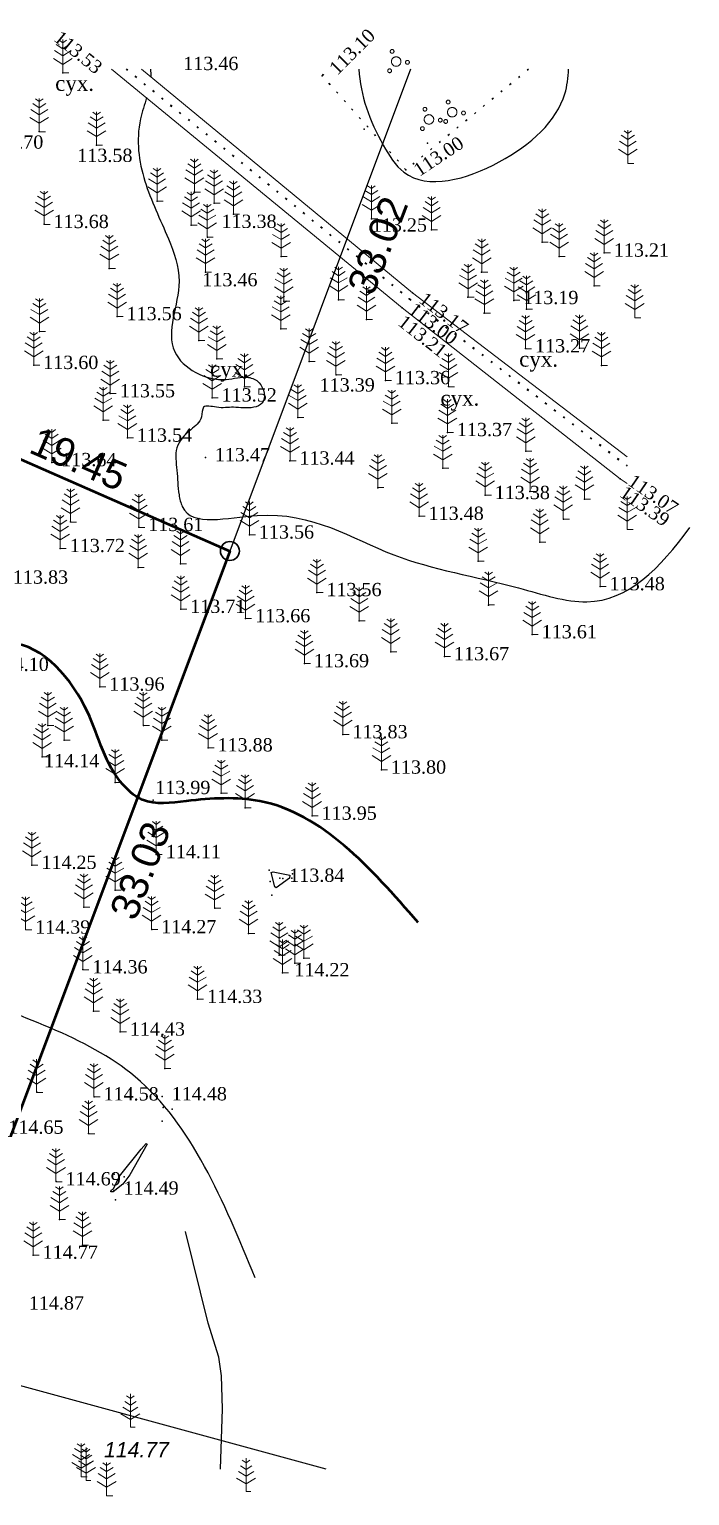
# Model space of a CAD drawing. Header units: millimetres. Extents: x 5405650.8 to 5405738.9, y 5524886.2 to 5524967.2.
# Drawn here: x 5405704.1 to 5405738.9, y 5524889.9 to 5524967.2 of the extents above; entities that cross this region are included whole.
import ezdxf
from ezdxf.enums import TextEntityAlignment as Align

# ---------------------------------------------------------------- set-up
doc = ezdxf.new("R2010")
doc.units = ezdxf.units.MM
for name, pattern in [('0', [0]), ('HIDDEN', [0.5, 0, -0.5]), ('суцільна', [50, 50, 0])]:
    doc.linetypes.add(name, pattern=pattern)
for name, color, linetype in [('12000000', 7, 'Continuous'), ('71132060', 7, '0'), ('SC007', 7, 'Continuous'), ('горизонтали', 42, 'Continuous'), ('Ділянки_Межі', 10, 'Continuous'), ('надписи', 7, 'Continuous'), ('Ограда каменная', 7, 'g5_472'), ('отметки', 7, 'Continuous'), ('промеры', 185, 'Continuous'), ('Растительность', 7, 'Continuous')]:
    doc.layers.add(name, color=color, linetype=linetype)
for name, color, linetype, lineweight in [('Контур', 7, 'HIDDEN', 30), ('рельеф', 7, 'Continuous', 0), ('ТОЧКИ', 7, 'Continuous', 30), ('усл. знак', 7, 'суцільна', 20)]:
    doc.layers.add(name, color=color, linetype=linetype, lineweight=lineweight)
doc.styles.get("Standard").update_dxf_attribs({"font": 'arial.ttf'})
doc.styles.add('times', font='times.ttf')
doc.styles.add('WMF-Arial Cyr2', font='ariali.ttf')
doc.linetypes.add('g5_472', pattern='A,0,-4,[25,GUGK_2005.shx,S=0.4,R=0,X=0,Y=-0.2],0', length=4)
doc.linetypes.add('канава 0', pattern='A,0.9,0,["|",Standard,S=0.25,R=0,X=0,Y=0],0.1', length=1)

# ---------------------------------------------------------------- blocks, each defined once
blk = doc.blocks.new('A$C51FE15A3')
at = {"layer": 'Растительность', "color": 94, "lineweight": 0}
for points in [[(-0.201, 1.726), (0, 1.584), (0.201, 1.726)], [(0, 1.75), (0, 0), (0.319, 0)], [(-0.447, 1.172), (0, 0.895), (0.447, 1.172)], [(-0.343, 1.489), (0, 1.267), (0.343, 1.489)], [(-0.493, 0.753), (0, 0.444), (0.493, 0.753)]]:
    blk.add_lwpolyline(points, dxfattribs=at)
blk = doc.blocks.new('A$C72385B22')
at = {"layer": 'усл. знак'}
for centre, radius in [((0, 0), 0.625), ((-0.02, 1.49), 0.25), ((-1.29, -0.64), 0.25), ((1.28, -0.76), 0.25)]:
    blk.add_circle(centre, radius, dxfattribs=at)
blk = doc.blocks.new('SYMBOL71132060')
at = {"layer": 'SC007', "color": 94, "lineweight": 0}
for points in [[(-0.2, 1.65), (0, 1.5), (0.2, 1.65)], [(0, 1.75), (0, 0), (0.25, 0)], [(-0.4, 1.05), (0, 0.8), (0.4, 1.05)], [(-0.3, 1.35), (0, 1.15), (0.3, 1.35)], [(-0.5, 0.7), (0, 0.4), (0.5, 0.7)]]:
    blk.add_lwpolyline(points, dxfattribs=at)

msp = doc.modelspace()

# ---------------------------------------------------------------- hatches: boundary and pattern name
at = {"layer": '12000000', "lineweight": 15, "ltscale": 0.02, "extrusion": (-0.000964997, -0.001555, 0.999998)}
msp.add_hatch(color=7, dxfattribs=at).paths.add_polyline_path([(5404089.896, 5522273.835, 1), (5404090.233, 5522273.857, 1)])

# ---------------------------------------------------------------- linework, layer by layer
at = {"layer": 'горизонтали', "color": 32}
for points in [[(5405716.867, 5524922.752, 114), (5405716.967, 5524922.782, 114), (5405717.857, 5524922.612, 114), (5405717.827, 5524922.452, 114), (5405717.127, 5524921.932, 114), (5405717.067, 5524921.992, 114), (5405716.867, 5524922.752, 114)], [(5405708.417, 5524905.932, 114.5), (5405708.437, 5524906.012, 114.5), (5405708.567, 5524906.082, 114.5), (5405708.877, 5524906.752, 114.5), (5405710.017, 5524908.172, 114.5), (5405710.287, 5524908.472, 114.5), (5405710.327, 5524908.442, 114.5), (5405709.417, 5524906.822, 114.5), (5405709.047, 5524906.332, 114.5), (5405708.537, 5524905.922, 114.5), (5405708.417, 5524905.932, 114.5)]]:
    msp.add_polyline3d(points, close=True, dxfattribs=at)
msp.add_polyline3d([(5405714.202, 5524891.315, 114.5), (5405714.307, 5524894.502, 114.5), (5405714.257, 5524896.232, 114.5), (5405714.107, 5524897.222, 114.5), (5405713.547, 5524899.012, 114.5), (5405712.35, 5524903.839, 114.5)], dxfattribs=at)
for points, knots in [([(5405716.026, 5524901.398), (5405714.356, 5524905.44), (5405711.235, 5524912.995), (5405700.309, 5524916.065), (5405691.748, 5524920.767), (5405690.456, 5524929.173), (5405685.864, 5524933.397), (5405678.956, 5524935.57), (5405682.018, 5524943.247), (5405676.904, 5524946.848), (5405673.214, 5524952.355), (5405677.096, 5524957.454), (5405682.344, 5524960.625), (5405680.562, 5524963.352), (5405679.831, 5524965.068)], [0, 0, 0, 0, 12.321704, 23.037626, 32.731638, 39.162292, 46.871348, 50.794349, 58.140724, 63.904689, 68.143785, 76.466951, 79.543627, 84.419334, 84.419334, 84.419334, 84.419334]), ([(5405721.483, 5524965.068), (5405721.483, 5524965.066), (5405721.562, 5524963.69), (5405722.276, 5524961.772), (5405724.376, 5524958.466), (5405729.215, 5524959.84), (5405732.283, 5524962.667), (5405732.52, 5524964.618), (5405732.532, 5524965.068)], [10.260744, 10.260744, 10.260744, 10.260744, 10.26627, 14.470575, 16.261671, 21.313573, 26.303992, 27.72096, 27.72096, 27.72096, 27.72096]), ([(5405710.306, 5524963.575), (5405710.196, 5524963.203), (5405709.682, 5524961.646), (5405710.046, 5524959.123), (5405711.372, 5524956.462), (5405712.448, 5524953.489), (5405710.707, 5524950.098), (5405713.901, 5524948.384), (5405715.489, 5524948.96), (5405716.428, 5524948.566), (5405716.676, 5524947.501), (5405715.753, 5524947.146), (5405714.917, 5524947.314), (5405714.125, 5524947.169), (5405713.193, 5524947.452), (5405713.271, 5524946.544), (5405712.523, 5524946.035), (5405711.721, 5524945.18), (5405711.94, 5524943.877), (5405711.946, 5524942.878), (5405712.408, 5524940.828), (5405718.038, 5524942.49), (5405722.887, 5524939.067), (5405728.829, 5524938.176), (5405734.833, 5524936.167), (5405737.351, 5524938.777), (5405738.918, 5524940.915)], [297.750727, 297.750727, 297.750727, 297.750727, 298.813719, 302.097384, 305.375757, 307.693774, 311.410964, 314.481595, 315.668372, 316.297273, 317.378662, 317.881784, 318.950703, 319.850846, 320.525952, 321.044272, 321.922685, 323.126122, 324.306695, 325.60459, 326.245603, 330.214824, 337.710361, 344.519457, 348.193449, 355.37109, 355.37109, 355.37109, 355.37109])]:
    msp.add_open_spline(points, degree=3, knots=knots, dxfattribs=at)
at = {"layer": 'горизонтали', "color": 32, "lineweight": 50}
msp.add_open_spline([(5405724.609, 5524920.122), (5405722.084, 5524922.998), (5405718.623, 5524926.94), (5405712.96, 5524926.622), (5405710.241, 5524926.205), (5405708.081, 5524928.217), (5405707.455, 5524931.818), (5405704.087, 5524935.486), (5405701.284, 5524934.415), (5405697.85, 5524936.019), (5405697.397, 5524941.089), (5405695.283, 5524948.2), (5405693.001, 5524955.828), (5405697.538, 5524961.384), (5405697.785, 5524964.055), (5405697.749, 5524965.068)], degree=3, knots=[0, 0, 0, 0, 10.498095, 14.387115, 16.679909, 18.208864, 22.586348, 27.97536, 29.586146, 30.927257, 38.609771, 42.347043, 54.087786, 59.302509, 62.31997, 62.31997, 62.31997, 62.31997], dxfattribs=at)
at = {"layer": 'горизонтали', "color": 32}
msp.add_open_spline([(5405710.503, 5524965.068), (5405710.527, 5524964.935), (5405710.534, 5524964.798), (5405710.527, 5524964.655)], degree=3, dxfattribs=at)
at = {"layer": 'Ділянки_Межі'}
msp.add_lwpolyline([(5405724.205, 5524965.068), (5405714.693, 5524939.683), (5405696.877, 5524947.483), (5405685.462, 5524952.48)], dxfattribs=at)
at = {"layer": 'Ділянки_Межі', "lineweight": 50}
msp.add_lwpolyline([(5405683.651, 5524917.273), (5405686.449, 5524923.665), (5405696.877, 5524947.483), (5405714.693, 5524939.683), (5405703.104, 5524908.757)], close=True, dxfattribs=at)
at = {"layer": 'Контур', "color": 7, "linetype": 'HIDDEN', "elevation": 112.9}
msp.add_lwpolyline([(5405730.434, 5524965.068), (5405723.967, 5524959.763), (5405719.56, 5524964.716), (5405719.828, 5524965.068)], dxfattribs=at)
at = {"layer": 'Ограда каменная', "flags": 128}
msp.add_lwpolyline([(5405719.759, 5524891.315), (5405676.815, 5524903.034), (5405673.205, 5524891.315)], dxfattribs=at)
at = {"layer": 'отметки', "color": 7}
for p in [(5405705.894, 5524964.871, 113.634), (5405719.56, 5524964.716, 113.099), (5405704.651, 5524961.776, 113.702), (5405721.763, 5524961.911, 113.023), (5405707.669, 5524961.07, 113.585), (5405725.112, 5524961.174, 112.912), (5405723.967, 5524959.763, 112.998), (5405712.815, 5524958.588, 113.397), (5405710.856, 5524958.113, 113.503), (5405713.858, 5524958.01, 113.38), (5405714.877, 5524957.435, 113.376), (5405722.151, 5524957.19, 113.248), (5405704.903, 5524956.895, 113.685), (5405712.646, 5524956.848, 113.456), (5405725.317, 5524956.605, 113.187), (5405713.505, 5524956.208, 113.48), (5405731.144, 5524955.955, 113.218), (5405717.389, 5524955.191, 113.344), (5405732.039, 5524955.202, 113.257), (5405734.421, 5524955.388, 113.21), (5405708.337, 5524954.57, 113.597), (5405713.409, 5524954.378, 113.462), (5405727.958, 5524954.367, 113.202), (5405724.316, 5524953.284, 113.174), (5405733.881, 5524953.647, 113.232), (5405717.528, 5524952.84, 113.397), (5405720.421, 5524952.91, 113.423), (5405723.772, 5524952.502, 113.212), (5405724.141, 5524952.963, 112.999), (5405727.237, 5524953.056, 113.274), (5405729.647, 5524952.888, 113.192), (5405730.317, 5524952.427, 113.261), (5405708.746, 5524952.042, 113.556), (5405721.886, 5524951.878, 113.349), (5405728.094, 5524952.217, 113.242), (5405704.657, 5524951.245, 113.679), (5405717.37, 5524951.382, 113.411), (5405713.061, 5524950.767, 113.478), (5405730.27, 5524950.343, 113.27), (5405733.111, 5524950.37, 113.237), (5405704.355, 5524949.47, 113.604), (5405714.003, 5524949.805, 113.463), (5405718.868, 5524949.662, 113.386), (5405734.266, 5524949.464, 113.233), (5405720.284, 5524948.966, 113.386), (5405722.889, 5524948.67, 113.36), (5405708.393, 5524947.979, 113.555), (5405713.756, 5524947.758, 113.519), (5405715.459, 5524948.326, 113.52), (5405726.204, 5524948.342, 113.288), (5405708.016, 5524946.574, 113.544), (5405718.265, 5524946.71, 113.488), (5405723.222, 5524946.412, 113.402), (5405709.293, 5524945.641, 113.541), (5405726.154, 5524945.934, 113.372), (5405730.279, 5524944.937, 113.339), (5405705.308, 5524944.351, 113.637), (5405713.399, 5524944.61, 113.473), (5405717.855, 5524944.436, 113.443), (5405725.91, 5524944.044, 113.386), (5405735.258, 5524943.493, 113.394), (5405722.489, 5524943.017, 113.45), (5405728.145, 5524942.617, 113.377), (5405730.505, 5524942.822, 113.431), (5405733.368, 5524942.416, 113.383), (5405706.303, 5524941.214, 113.708), (5405709.887, 5524940.934, 113.614), (5405724.661, 5524941.521, 113.478), (5405732.263, 5524941.365, 113.464), (5405715.721, 5524940.537, 113.563), (5405731.022, 5524940.154, 113.445), (5405705.754, 5524939.824, 113.716), (5405709.857, 5524938.808, 113.667), (5405712.095, 5524939.012, 113.614), (5405727.781, 5524939.143, 113.466), (5405734.2, 5524937.815, 113.479), (5405719.277, 5524937.504, 113.56), (5405712.102, 5524936.622, 113.706), (5405728.317, 5524936.837, 113.51), (5405715.522, 5524936.129, 113.657), (5405721.507, 5524936.01, 113.576), (5405730.622, 5524935.283, 113.607), (5405723.167, 5524934.368, 113.619), (5405726.001, 5524934.127, 113.665), (5405718.619, 5524933.759, 113.689), (5405707.841, 5524932.528, 113.96), (5405705.105, 5524930.5, 114.074), (5405710.135, 5524930.492, 113.901), (5405720.647, 5524930.016, 113.834), (5405705.962, 5524929.711, 114.128), (5405711.106, 5524929.713, 113.952), (5405713.541, 5524929.323, 113.884), (5405704.797, 5524928.845, 114.137), (5405722.678, 5524928.154, 113.803), (5405708.653, 5524927.486, 113.998), (5405714.239, 5524926.92, 113.994), (5405710.652, 5524926.552, 114.059), (5405715.494, 5524926.152, 114.023), (5405719.024, 5524925.728, 113.946), (5405704.261, 5524923.136, 114.248), (5405710.812, 5524923.7, 114.109), (5405716.754, 5524922.871, 114.016), (5405716.809, 5524922.274, 114.062), (5405717.319, 5524922.455, 113.842), (5405717.491, 5524922.437, 113.852), (5405717.965, 5524922.451, 114.049), (5405717.987, 5524922.671, 114.05), (5405708.646, 5524921.816, 114.174), (5405716.906, 5524921.561, 114.11), (5405707.002, 5524920.929, 114.245), (5405713.893, 5524920.866, 114.183), (5405710.572, 5524919.746, 114.266), (5405715.676, 5524919.536, 114.176), (5405706.947, 5524917.63, 114.363), (5405717.287, 5524918.393, 114.219), (5405718.117, 5524917.97, 114.015), (5405718.586, 5524918.232, 114.153), (5405717.469, 5524917.469, 114.175), (5405707.51, 5524915.447, 114.459), (5405712.991, 5524916.075, 114.332), (5405708.918, 5524914.355, 114.427), (5405711.27, 5524912.424, 114.477), (5405704.514, 5524911.17, 114.557), (5405707.534, 5524910.938, 114.577), (5405711.127, 5524910.942, 114.477), (5405711.181, 5524910.37, 114.294), (5405711.646, 5524910.283, 114.469), (5405711.133, 5524909.646, 114.543), (5405707.251, 5524908.99, 114.619), (5405708.59, 5524906.857, 114.615), (5405705.535, 5524906.465, 114.693), (5405709.129, 5524906.711, 114.38), (5405709.329, 5524906.304, 114.602), (5405708.585, 5524905.979, 114.488), (5405708.673, 5524905.499, 114.609), (5405705.711, 5524904.462, 114.703), (5405706.92, 5524903.122, 114.792), (5405704.328, 5524902.597, 114.772)]:
    msp.add_point(p, dxfattribs=at)
at = {"layer": 'рельеф', "color": 7, "linetype": 'канава 0'}
for points, elevation in [([(5405708.455, 5524965.068), (5405723.77, 5524952.5), (5405735.26, 5524943.49)], 113.39), ([(5405735.62, 5524944.641), (5405724.32, 5524953.28), (5405710.027, 5524965.068)], 113.66), ([(5405735.256, 5524943.489), (5405735.62, 5524943.236)], 113.784)]:
    msp.add_lwpolyline(points, dxfattribs=dict(at, elevation=elevation))
at = {"layer": 'рельеф', "color": 7, "linetype": 'HIDDEN', "lineweight": 40, "elevation": 113.4}
msp.add_lwpolyline([(5405709.224, 5524965.068), (5405724.15, 5524952.96), (5405735.62, 5524944.166)], dxfattribs=at)
at = {"layer": 'ТОЧКИ'}
msp.add_circle((5405714.693, 5524939.683), 0.5, dxfattribs=at)

# ---------------------------------------------------------------- block references
at = {"layer": '71132060'}
for p in [(5405709.449, 5524893.534, 114.77), (5405707.114, 5524890.712), (5405715.546, 5524890.143, 114.68)]:
    msp.add_blockref('SYMBOL71132060', p, dxfattribs=at)
at = {"layer": 'Растительность', "color": 7}
for p in [(5405705.89, 5524964.87, 113.63), (5405704.65, 5524961.77, 113.7), (5405707.67, 5524961.07, 113.58), (5405735.66, 5524960.1, 113.18), (5405712.82, 5524958.59, 113.4), (5405710.86, 5524958.11, 113.5), (5405713.86, 5524958.01, 113.38), (5405704.9, 5524956.89, 113.68), (5405712.65, 5524956.85, 113.46), (5405714.88, 5524957.43, 113.38), (5405722.15, 5524957.19, 113.25), (5405713.5, 5524956.21, 113.48), (5405725.32, 5524956.6, 113.19), (5405731.15, 5524955.95, 113.22), (5405734.42, 5524955.39, 113.21), (5405708.34, 5524954.57, 113.6), (5405717.39, 5524955.19, 113.34), (5405732.04, 5524955.2, 113.26), (5405713.41, 5524954.38, 113.46), (5405727.96, 5524954.37, 113.2), (5405727.24, 5524953.05, 113.27), (5405733.88, 5524953.65, 113.23), (5405717.53, 5524952.84, 113.4), (5405720.42, 5524952.91, 113.42), (5405728.1, 5524952.22, 113.24), (5405729.65, 5524952.89, 113.19), (5405730.32, 5524952.43, 113.26), (5405708.75, 5524952.04, 113.56), (5405721.89, 5524951.88, 113.35), (5405736.02, 5524951.97, 113.26), (5405704.66, 5524951.24, 113.68), (5405713.06, 5524950.77, 113.48), (5405717.37, 5524951.38, 113.41), (5405730.27, 5524950.34, 113.27), (5405733.11, 5524950.37, 113.24), (5405704.36, 5524949.47, 113.6), (5405714, 5524949.8, 113.46), (5405718.87, 5524949.66, 113.39), (5405734.27, 5524949.46, 113.23), (5405715.46, 5524948.33, 113.52), (5405720.28, 5524948.97, 113.39), (5405722.89, 5524948.67, 113.36), (5405726.21, 5524948.34, 113.29), (5405708.39, 5524947.98, 113.55), (5405713.76, 5524947.76, 113.52), (5405708.02, 5524946.57, 113.54), (5405718.27, 5524946.71, 113.49), (5405723.22, 5524946.41, 113.4), (5405709.29, 5524945.64, 113.54), (5405726.15, 5524945.93, 113.37), (5405730.28, 5524944.94, 113.34), (5405705.31, 5524944.35, 113.64), (5405717.86, 5524944.44, 113.44), (5405725.91, 5524944.04, 113.39), (5405722.49, 5524943.02, 113.45), (5405728.15, 5524942.62, 113.38), (5405730.51, 5524942.82, 113.43), (5405733.37, 5524942.42, 113.38), (5405724.66, 5524941.52, 113.48), (5405706.3, 5524941.21, 113.71), (5405709.89, 5524940.93, 113.61), (5405732.26, 5524941.36, 113.46), (5405735.63, 5524940.81, 113.47), (5405705.75, 5524939.82, 113.72), (5405715.72, 5524940.54, 113.56), (5405731.02, 5524940.15, 113.44), (5405727.78, 5524939.14, 113.47), (5405709.86, 5524938.81, 113.67), (5405712.09, 5524939.01, 113.61), (5405734.2, 5524937.81, 113.48), (5405719.28, 5524937.5, 113.56), (5405728.32, 5524936.84, 113.51), (5405712.1, 5524936.62, 113.71), (5405715.52, 5524936.13, 113.66), (5405721.51, 5524936.01, 113.58), (5405730.62, 5524935.28, 113.61), (5405718.62, 5524933.76, 113.69), (5405723.17, 5524934.37, 113.62), (5405726, 5524934.13, 113.67), (5405707.84, 5524932.53, 113.96), (5405705.1, 5524930.5, 114.07), (5405710.13, 5524930.49, 113.9), (5405720.65, 5524930.02, 113.83), (5405705.96, 5524929.71, 114.13), (5405711.11, 5524929.71, 113.95), (5405713.54, 5524929.32, 113.88), (5405704.8, 5524928.84, 114.14), (5405708.65, 5524927.48, 114), (5405722.68, 5524928.15, 113.8), (5405714.24, 5524926.92, 113.99), (5405715.49, 5524926.15, 114.02), (5405719.02, 5524925.73, 113.95), (5405710.81, 5524923.7, 114.11), (5405704.26, 5524923.13, 114.25), (5405708.65, 5524921.81, 114.17), (5405707, 5524920.92, 114.24), (5405713.89, 5524920.86, 114.18), (5405710.57, 5524919.74, 114.27), (5405703.93, 5524919.72, 114.39), (5405715.68, 5524919.53, 114.18), (5405717.29, 5524918.39, 114.22), (5405718.59, 5524918.23, 114.15), (5405706.95, 5524917.62, 114.36), (5405717.47, 5524917.46, 114.18), (5405718.12, 5524917.97, 114.01), (5405712.99, 5524916.07, 114.33), (5405707.51, 5524915.44, 114.46), (5405708.92, 5524914.35, 114.43), (5405711.27, 5524912.42, 114.48), (5405704.51, 5524911.16, 114.56), (5405707.53, 5524910.93, 114.58), (5405707.25, 5524908.98, 114.62), (5405705.53, 5524906.45, 114.69), (5405705.71, 5524904.46, 114.7), (5405706.92, 5524903.12, 114.79), (5405704.33, 5524902.59, 114.77), (5405706.85, 5524890.92, 114.84), (5405708.2, 5524889.92, 114.77)]:
    msp.add_blockref('A$C51FE15A3', p, dxfattribs=at)
at = {"layer": 'усл. знак', "color": 7, "linetype": 'суцільна', "lineweight": 13, "xscale": 0.3999999998750298, "yscale": 0.3999999998750298, "zscale": 0.3999999998750298, "rotation": 265.3647753868261}
for p in [(5405723.454, 5524965.466), (5405726.407, 5524962.797), (5405725.182, 5524962.42)]:
    msp.add_blockref('A$C72385B22', p, dxfattribs=at)

# ---------------------------------------------------------------- texts
at = {"layer": '12000000', "color": 7, "style": 'WMF-Arial Cyr2'}
msp.add_text('114.77', height=0.8, dxfattribs=at).set_placement((5405708.061, 5524891.94, 114.77))
at = {"layer": 'надписи', "color": 7, "style": 'times'}
for p in [(5405705.488, 5524964.723, 111.861), (5405713.648, 5524949.667, 111.861), (5405729.936, 5524950.195, 111.861), (5405725.787, 5524948.142, 111.861)]:
    msp.add_text('сух.', height=0.8, dxfattribs=at).set_placement(p, align=Align.TOP_LEFT)
at = {"layer": 'отметки', "color": 7, "style": 'times'}
for s, rotation, p in [('113.10', 44.97337, (5405719.854, 5524965.21, 113.099)), ('113.53', 320.62831, (5405705.803, 5524967.152, 113.526)), ('113.00', 33.66549, (5405724.282, 5524959.964, 112.998)), ('113.17', 322.60019, (5405725.02, 5524953.379, 113.174)), ('113.00', 322.62665, (5405724.465, 5524952.83, 112.999)), ('113.21', 321.89787, (5405723.919, 5524952.177, 113.212)), ('113.07', 325.51305, (5405735.998, 5524943.782, 113.07)), ('113.39', 325.12921, (5405735.561, 5524943.173, 113.784))]:
    msp.add_text(s, height=0.7, rotation=rotation, dxfattribs=at).set_placement(p, align=Align.TOP_LEFT)
for s, p in [('113.46', (5405712.234, 5524965.718, 113.459)), ('113.70', (5405701.956, 5524961.576, 113.702)), ('113.58', (5405706.652, 5524960.878, 113.585)), ('113.68', (5405705.403, 5524957.395, 113.685)), ('113.38', (5405714.246, 5524957.402, 113.376)), ('113.25', (5405722.168, 5524957.208, 113.248)), ('113.21', (5405734.921, 5524955.888, 113.21)), ('113.46', (5405713.24, 5524954.329, 113.462)), ('113.19', (5405730.147, 5524953.388, 113.192)), ('113.56', (5405709.246, 5524952.542, 113.556)), ('113.27', (5405730.77, 5524950.843, 113.27)), ('113.60', (5405704.855, 5524949.97, 113.604)), ('113.39', (5405719.421, 5524948.785, 113.386)), ('113.36', (5405723.389, 5524949.17, 113.36)), ('113.55', (5405708.893, 5524948.479, 113.555)), ('113.52', (5405714.256, 5524948.258, 113.519)), ('113.37', (5405726.654, 5524946.434, 113.372)), ('113.54', (5405709.793, 5524946.141, 113.541)), ('113.64', (5405705.808, 5524944.851, 113.637)), ('113.47', (5405713.899, 5524945.11, 113.473)), ('113.44', (5405718.355, 5524944.936, 113.443)), ('113.38', (5405728.645, 5524943.117, 113.377)), ('113.48', (5405725.161, 5524942.021, 113.478)), ('113.61', (5405710.387, 5524941.434, 113.614)), ('113.56', (5405716.221, 5524941.037, 113.563)), ('113.72', (5405706.254, 5524940.324, 113.716)), ('113.83', (5405703.26, 5524938.662, 113.833)), ('113.56', (5405719.777, 5524938.004, 113.56)), ('113.48', (5405734.7, 5524938.315, 113.479)), ('113.71', (5405712.602, 5524937.122, 113.706)), ('113.66', (5405716.022, 5524936.629, 113.657)), ('113.61', (5405731.122, 5524935.783, 113.607)), ('113.67', (5405726.501, 5524934.627, 113.665)), ('114.10', (5405702.242, 5524934.064, 114.101)), ('113.69', (5405719.119, 5524934.259, 113.689)), ('113.96', (5405708.341, 5524933.028, 113.96)), ('113.83', (5405721.147, 5524930.516, 113.834)), ('113.88', (5405714.041, 5524929.823, 113.884)), ('114.14', (5405704.9, 5524928.993, 114.137)), ('113.80', (5405723.178, 5524928.654, 113.803)), ('113.99', (5405710.757, 5524927.577, 113.994)), ('113.95', (5405719.524, 5524926.228, 113.946)), ('114.11', (5405711.312, 5524924.2, 114.109)), ('114.25', (5405704.761, 5524923.636, 114.248)), ('113.84', (5405717.819, 5524922.955, 113.842)), ('114.39', (5405704.429, 5524920.228, 114.393)), ('114.27', (5405711.072, 5524920.246, 114.266)), ('114.36', (5405707.447, 5524918.13, 114.363)), ('114.22', (5405718.089, 5524917.975, 114.219)), ('114.33', (5405713.491, 5524916.575, 114.332)), ('114.43', (5405709.418, 5524914.855, 114.427)), ('114.58', (5405708.034, 5524911.438, 114.577)), ('114.48', (5405711.627, 5524911.442, 114.477)), ('114.65', (5405703.02, 5524909.685, 114.65)), ('114.69', (5405706.035, 5524906.965, 114.693)), ('114.49', (5405709.085, 5524906.479, 114.488)), ('114.77', (5405704.828, 5524903.097, 114.772)), ('114.87', (5405704.098, 5524900.423, 114.869))]:
    msp.add_text(s, height=0.7, dxfattribs=at).set_placement(p, align=Align.TOP_LEFT)
at = {"layer": 'промеры', "char_height": 1.5, "attachment_point": 1}
for s, insert, rotation in [('33.02', (5405720.838, 5524953.603), 69.01088), ('19.45', (5405704.626, 5524946.275), 336.4763), ('33.03', (5405708.32, 5524920.676), 69.01088)]:
    msp.add_mtext(s, dxfattribs=dict(at, insert=insert, rotation=rotation))

doc.saveas('drawing.dxf')
